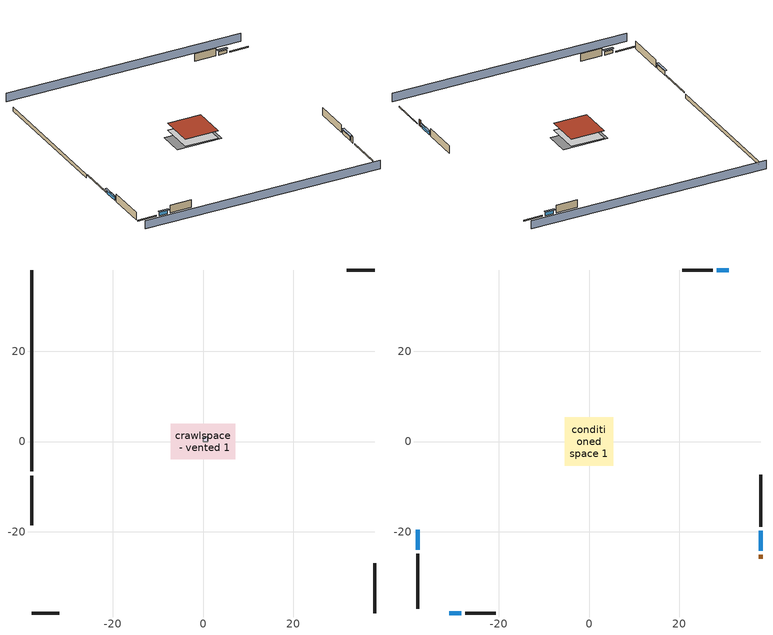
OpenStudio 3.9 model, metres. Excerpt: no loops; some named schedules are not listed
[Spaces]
crawlspace - vented 1
 floor foundation (Slab1 construction): -7.17,-3.98 -7.17,3.98 7.17,3.98 7.17,-3.98 z-0.91
 wall outside (RimJoist1 construction): -37.97,-7.56 -37.97,-18.59 z0.3:0.61
 wall outside (RimJoist2 construction): 37.97,37.97 31.84,37.97 z0.3:0.61
 wall outside (RimJoist3 construction): 37.97,-37.97 37.97,-26.93 z0.3:0.61
 wall outside (RimJoist4 construction): -37.97,-37.97 -31.84,-37.97 z0.3:0.61
 wall foundation (FoundationWall1 construction): -37.97,37.97 -37.97,-6.63 z-0.91:0.3
furnace airloop ret air space
 floor adiabatic (AdiabaticConst): 0,0 0,1 1,1 1,0 z0
 wall adiabatic (AdiabaticConst): 0,1 0,0 1,0 1,1 0,1 z0:1
 ceiling adiabatic (AdiabaticConst): 1,0 1,1 0,1 0,0 z1
conditioned space 1
 floor to crawlspace - vented 1 (Floor1 construction): -5.34,-5.34 -5.34,5.34 5.34,5.34 5.34,-5.34 z0.3
 wall outside (Wall1 construction): -37.97,-24.86 -37.97,-37.04 z0.3:2.74
 wall outside (Wall2 construction): 27.4,37.97 20.63,37.97 z0.3:2.74
 wall outside (Wall3 construction): 37.97,-18.82 37.97,-7.4 z0.3:2.74
 wall outside (Wall4 construction): -27.4,-37.97 -20.63,-37.97 z0.3:2.74
 wall outside (AdiabaticWallConstruction): -37.97,-19.52 -37.97,-23.93 / 37.97,-24.16 37.97,-19.75 z0.3:1.49; 30.91,37.97 28.33,37.97 / -30.91,-37.97 -28.33,-37.97 z0.3:1.43
 wall outside (AdiabaticWallConstruction 1): 37.97,-26 37.97,-25.09 z0.3:2.34
 window (WindowConstruction): -37.97,-19.52 -37.97,-23.93 z0.3:1.49
 window (WindowConstruction 1): 30.91,37.97 28.33,37.97 z0.3:1.43
 window (WindowConstruction 2): 37.97,-24.16 37.97,-19.75 z0.3:1.49
 window (WindowConstruction 3): -30.91,-37.97 -28.33,-37.97 z0.3:1.43
 door (Door): 37.97,-26 37.97,-25.09 z0.3:2.34
 roof outside (Roof1 construction): -5.34,5.34 -5.34,-5.34 5.34,-5.34 5.34,5.34 z2.74
shading: -37.97,-42.54 37.97,-42.54 / 37.97,42.54 -37.97,42.54 z0:2.74; -37.97,-24.23 -37.97,-19.21 -38.57,-19.21 -38.57,-24.23 z1.8; 28.03,37.97 31.21,37.97 31.21,38.57 28.03,38.57 z1.74; 37.97,-19.45 37.97,-24.46 38.57,-24.46 38.57,-19.45 z1.8; -28.03,-37.97 -31.21,-37.97 -31.21,-38.57 -28.03,-38.57 z1.74
[Site]
Portland Intl Arpt_OR: Latitude {deg}=45.59; Longitude {deg}=-122.6; Time Zone {hr}=-8; Elevation {m}=33; Terrain=Suburbs; Keep Site Location Information=Yes
[Site:GroundTemperature:Shallow]
10.2558, 8.96328, 8.85977, 9.47314, 11.9355, 14.3863, 16.5111, 17.8571, 17.9714, 16.8767, 14.8061, 12.4304
[Site:WaterMainsTemperature]
Calculation Method=Schedule; Temperature Schedule=mains temperature schedule
[Building]
Building 1
[Material] Roughness=Rough
Name | Thickness {m} | Conductivity {W/m-K} | Density {kg/m3} | Specific Heat {J/kg-K} | Thermal Absorptance | Solar Absorptance | Visible Absorptance
asphalt or fiberglass shingles | 0.00635 | 0.162714 | 1121.4 | 1465.45 | 0.9 | 0.85 | 0.85
roof rigid ins | 0.051816 | 0.029427 | 32.04 | 1214.23 | 0.9 | 0.7 | 0.7
osb sheathing 0.75 in. | 0.01905 | 0.115458 | 512.64 | 1214.23 | 0.9 | 0.7 | 0.7
roof stud and cavity | 0.2032 | 0.133729 | 78.34581 | 1123.46 | 0.9 | 0.7 | 0.7
gypsum board | 0.0127 | 0.160291 | 801 | 837.4 | 0.9 | 0.6 | 0.6
wood siding | 0.0254 | 0.102417 | 544.68 | 1172.36 | 0.9 | 0.85 | 0.85
osb sheathing 0.5 in. | 0.0127 | 0.115458 | 512.64 | 1214.23 | 0.9 | 0.7 | 0.7
wall stud and cavity | 0.1397 | 0.550994 | 139.0536 | 1170.24 | 0.9 | 0.7 | 0.7
rim joist stud and cavity | 0.0508 | 0.178688 | 50.32683 | 1063.81 | 0.9 | 0.6 | 0.6
floor stud and cavity | 0.1397 | 0.923637 | 92.3553 | 1139.71 | 0.9 | 0.7 | 0.7
floor covering | 0.0127 | 0.0433444 | 54.468 | 1339.84 | 0.9 | 0.6 | 0.6
concrete 8.0 in. | 0.2032 | 1.803125 | 2242.8 | 837.4 | 0.9 | 0.7 | 0.7
soil 0.5 in. | 0.0127 | 1.3848 | 1842.3 | 418.7 | 0.9 | 0.7 | 0.7
wood siding 1; wood siding 2 | 0.0254 | 0.102417 | 544.68 | 1172.36
wall rigid ins | 0.512978 | 0.029427 | 32.04 | 1214.23 | 0.9 | 0.7 | 0.7
wall stud and cavity 1 | 0.0889 | 0.380278 | 52.3479 | 1209.89 | 0.9 | 0.7 | 0.7
door material | 0.04445 | 0.0612267 | 512.64 | 1214.23 | 0.9 | 0.7 | 0.7
wall stud and cavity 2 | 0.0889 | 0.391764 | 83.0341 | 1211.67 | 0.9 | 0.7 | 0.7
furniture material conditioned space 1 | 0.1524 | 0.115458 | 640.8 | 1214.23 | 0.9 | 0.6 | 0.6
[Construction]
Roof1 construction: asphalt or fiberglass shingles, roof rigid ins, osb sheathing 0.75 in., roof stud and cavity, gypsum board
Wall1 construction; Wall2 construction; Wall3 construction; Wall4 construction: wood siding, osb sheathing 0.5 in., wall stud and cavity, gypsum board
RimJoist1 construction; RimJoist2 construction; RimJoist3 construction; RimJoist4 construction: wood siding, rim joist stud and cavity
Floor1 construction: floor stud and cavity, osb sheathing 0.75 in., floor covering
FoundationWall1 construction: concrete 8.0 in.
Slab1 construction: soil 0.5 in.
WindowConstruction; WindowConstruction 1; WindowConstruction 2; WindowConstruction 3: WindowMaterial
AdiabaticWallConstruction: wood siding 1, wall rigid ins, wall stud and cavity 1, gypsum board
Door: door material
AdiabaticWallConstruction 1: wood siding 2, wall rigid ins, wall stud and cavity 1, gypsum board
PartitionWallConstruction: gypsum board, wall stud and cavity 2, gypsum board
furniture construction conditioned space 1: furniture material conditioned space 1
AdiabaticConst: Adiabatic
[WindowMaterial:SimpleGlazingSystem]
WindowMaterial: U-Factor {W/m2-K}=2.78222; Solar Heat Gain Coefficient=0.56
[Material:NoMass]
Adiabatic: Roughness=Rough; Thermal Resistance {m2-K/W}=176.1
[ThermalZone] Multiplier=1; Use Ideal Air Loads=No
Name | Volume {m3} | Thermostat
conditioned space | 278.185 | conditioned space temperature setpoint
crawlspace - vented | 139.092
furnace airloop ret air zone | 1
[Sizing:Zone] Zone Cooling Design Supply Air Temperature Input Method=SupplyAirTemperature; Zone Cooling Design Supply Air Temperature {C}=14; Zone Cooling Design Supply Air Temperature Difference {deltaC}=11.11; Zone Heating Design Supply Air Temperature Input Method=SupplyAirTemperature; Zone Heating Design Supply Air Temperature {C}=40; Zone Heating Design Supply Air Temperature Difference {deltaC}=11.11; Zone Cooling Design Supply Air Humidity Ratio {kg-H2O/kg-air}=0.0085; Zone Heating Design Supply Air Humidity Ratio {kg-H2O/kg-air}=0.008; Cooling Design Air Flow Method=DesignDay; Heating Design Air Flow Method=DesignDay; Account for Dedicated Outdoor Air System=No; Dedicated Outdoor Air System Control Strategy=NeutralSupplyAir; Dedicated Outdoor Air Low Setpoint Temperature for Design {C}=autosize; Dedicated Outdoor Air High Setpoint Temperature for Design {C}=autosize; Zone Load Sizing Method=Sensible Load Only No Latent Load; Zone Latent Cooling Design Supply Air Humidity Ratio Input Method=HumidityRatioDifference; Zone Cooling Design Supply Air Humidity Ratio Difference {kgWater/kgDryAir}=0.005; Zone Latent Heating Design Supply Air Humidity Ratio Input Method=HumidityRatioDifference; Zone Humidification Design Supply Air Humidity Ratio Difference {kgWater/kgDryAir}=0.005; Sizing Option=Coincident
crawlspace - vented; furnace airloop ret air zone
[Space]
Name | Thermal Zone | Volume {m3}
conditioned space 1 | conditioned space | 278.185
crawlspace - vented 1 | crawlspace - vented | 139.092
furnace airloop ret air space | furnace airloop ret air zone
[ThermostatSetpoint:DualSetpoint]
conditioned space temperature setpoint: Heating Setpoint Temperature Schedule=heating setpoint; Cooling Setpoint Temperature Schedule=cooling setpoint; Temperature Difference Between Cutout And Setpoint {deltaC}=0
[Foundation:Kiva]
Foundation Kiva 1: Initial Indoor Air Temperature {C}=7.69436; Wall Height Above Grade {m}=0.3048; Wall Depth Below Slab {m}=0.2032
[Foundation:Kiva:Settings]
Soil Conductivity {W/m-K}=1.3848; Soil Density {kg/m3}=1842.3; Soil Specific Heat {J/kg-K}=418.7; Ground Solar Absorptivity=0.9; Ground Thermal Absorptivity=0.9; Ground Surface Roughness {m}=0.03; Far-Field Width {m}=40; Deep-Ground Boundary Condition=ZeroFlux; Deep-Ground Depth {m}=40; Minimum Cell Dimension {m}=0.2; Maximum Cell Growth Coefficient=3; Simulation Timestep=Timestep
[SurfaceProperty:ExposedFoundationPerimeter]
Slab1: Exposed Perimeter Calculation Method=TotalExposedPerimeter; Total Exposed Perimeter {m}=44.59224
[SurfaceProperty:IncidentSolarMultiplier] Incident Solar Multiplier=1; Incident Solar Multiplier Schedule=trans schedule winter=0.85 summer=0.7
Window1; Window2; Window3; Window4
[InternalMass:Definition] Design Level Calculation Method=SurfaceArea
Name | Construction | Surface Area {m2}
partition wall mass | PartitionWallConstruction | 114.085
furniture mass conditioned space 1 | furniture construction conditioned space 1 | 45.63397
[InternalMass] Space or SpaceType=conditioned space 1; Multiplier=1
Name | Internal Mass Definition
partition wall mass | partition wall mass
furniture mass conditioned space 1 | furniture mass conditioned space 1
[EnergyManagementSystem:Sensor]
Name | Output Variable or Output Meter Index Key | Output Variable or Output Meter
water_heater_T_set | water heater setpoint | Schedule Value
out_pb_s |  | Site Outdoor Air Barometric Pressure
out_wt_s |  | Site Outdoor Air Humidity Ratio
site_vw_s |  | Site Wind Speed
cool_season | cooling season schedule | Schedule Value
furnace_airloop_AH_MFR_s | Node 14 | System Node Mass Flow Rate
furnace_airloop_AH_VFR_s | Node 14 | System Node Current Density Volume Flow Rate
furnace_airloop_AH_Tout_s | Node 14 | System Node Temperature
furnace_airloop_AH_Wout_s | Node 14 | System Node Humidity Ratio
furnace_airloop_RA_T_s | Node 17 | System Node Temperature
furnace_airloop_Ra_W_s | Node 17 | System Node Humidity Ratio
furnace_airloop_0_DZ_T_s | crawlspace - vented | Zone Air Temperature
furnace_airloop_0_DZ_W_s | crawlspace - vented | Zone Mean Air Humidity Ratio
natural_vent_s | natural vent schedule | Schedule Value
htg_sp_s; htg_sp_s_1 | heating setpoint | Schedule Value
clg_sp_s; clg_sp_s_1 | cooling setpoint | Schedule Value
htg_load_cond |  | Heating:EnergyTransfer:Zone:CONDITIONED SPACE
clg_load_cond |  | Cooling:EnergyTransfer:Zone:CONDITIONED SPACE
htg_load_duct |  | Heating:EnergyTransfer:Zone:FURNACE AIRLOOP RET AIR ZONE
clg_load_duct |  | Cooling:EnergyTransfer:Zone:FURNACE AIRLOOP RET AIR ZONE
s_conv | Floor1 | Surface Inside Face Convection Heat Gain Energy
s_ig | Floor1 | Surface Inside Face Internal Gains Radiation Heat Gain Energy
s_sol | Floor1 | Surface Inside Face Solar Radiation Heat Gain Energy
s_lgt | Floor1 | Surface Inside Face Lights Radiation Heat Gain Energy
s_surf | Floor1 | Surface Inside Face Net Surface Thermal Radiation Heat Gain Energy
s_conv_1 | Roof1 | Surface Inside Face Convection Heat Gain Energy
s_ig_1 | Roof1 | Surface Inside Face Internal Gains Radiation Heat Gain Energy
s_sol_1 | Roof1 | Surface Inside Face Solar Radiation Heat Gain Energy
s_lgt_1 | Roof1 | Surface Inside Face Lights Radiation Heat Gain Energy
s_surf_1 | Roof1 | Surface Inside Face Net Surface Thermal Radiation Heat Gain Energy
ss_sol | Door1 | Surface Inside Face Solar Radiation Heat Gain Energy
ss_lgt | Door1 | Surface Inside Face Lights Radiation Heat Gain Energy
ss_conv | Door1 | Surface Inside Face Convection Heat Gain Energy
ss_ig | Door1 | Surface Inside Face Internal Gains Radiation Heat Gain Energy
ss_surf | Door1 | Surface Inside Face Net Surface Thermal Radiation Heat Gain Energy
ss_conv_1 | Window1 | Surface Inside Face Convection Heat Gain Energy
ss_ig_1 | Window1 | Surface Inside Face Internal Gains Radiation Heat Gain Energy
ss_surf_1 | Window1 | Surface Inside Face Net Surface Thermal Radiation Heat Gain Energy
ss_trans_in | Window1 | Surface Window Transmitted Solar Radiation Rate
ss_back_out | Window1 | Surface Window Shortwave from Zone Back Out Window Heat Transfer Rate
ss_trans_out | Window1 | Surface Inside Face Initial Transmitted Diffuse Transmitted Out Window Solar Radiation Rate
ss_conv_2 | Window2 | Surface Inside Face Convection Heat Gain Energy
ss_ig_2 | Window2 | Surface Inside Face Internal Gains Radiation Heat Gain Energy
ss_surf_2 | Window2 | Surface Inside Face Net Surface Thermal Radiation Heat Gain Energy
ss_trans_in_1 | Window2 | Surface Window Transmitted Solar Radiation Rate
ss_back_out_1 | Window2 | Surface Window Shortwave from Zone Back Out Window Heat Transfer Rate
ss_trans_out_1 | Window2 | Surface Inside Face Initial Transmitted Diffuse Transmitted Out Window Solar Radiation Rate
ss_conv_3 | Window3 | Surface Inside Face Convection Heat Gain Energy
ss_ig_3 | Window3 | Surface Inside Face Internal Gains Radiation Heat Gain Energy
ss_surf_3 | Window3 | Surface Inside Face Net Surface Thermal Radiation Heat Gain Energy
ss_trans_in_2 | Window3 | Surface Window Transmitted Solar Radiation Rate
ss_back_out_2 | Window3 | Surface Window Shortwave from Zone Back Out Window Heat Transfer Rate
ss_trans_out_2 | Window3 | Surface Inside Face Initial Transmitted Diffuse Transmitted Out Window Solar Radiation Rate
ss_conv_4 | Window4 | Surface Inside Face Convection Heat Gain Energy
ss_ig_4 | Window4 | Surface Inside Face Internal Gains Radiation Heat Gain Energy
ss_surf_4 | Window4 | Surface Inside Face Net Surface Thermal Radiation Heat Gain Energy
ss_trans_in_3 | Window4 | Surface Window Transmitted Solar Radiation Rate
ss_back_out_3 | Window4 | Surface Window Shortwave from Zone Back Out Window Heat Transfer Rate
ss_trans_out_3 | Window4 | Surface Inside Face Initial Transmitted Diffuse Transmitted Out Window Solar Radiation Rate
s_conv_2 | Wall1 | Surface Inside Face Convection Heat Gain Energy
s_ig_2 | Wall1 | Surface Inside Face Internal Gains Radiation Heat Gain Energy
s_sol_2 | Wall1 | Surface Inside Face Solar Radiation Heat Gain Energy
s_lgt_2 | Wall1 | Surface Inside Face Lights Radiation Heat Gain Energy
s_surf_2 | Wall1 | Surface Inside Face Net Surface Thermal Radiation Heat Gain Energy
s_conv_3 | Wall2 | Surface Inside Face Convection Heat Gain Energy
s_ig_3 | Wall2 | Surface Inside Face Internal Gains Radiation Heat Gain Energy
s_sol_3 | Wall2 | Surface Inside Face Solar Radiation Heat Gain Energy
s_lgt_3 | Wall2 | Surface Inside Face Lights Radiation Heat Gain Energy
s_surf_3 | Wall2 | Surface Inside Face Net Surface Thermal Radiation Heat Gain Energy
s_conv_4 | Wall3 | Surface Inside Face Convection Heat Gain Energy
s_ig_4 | Wall3 | Surface Inside Face Internal Gains Radiation Heat Gain Energy
s_sol_4 | Wall3 | Surface Inside Face Solar Radiation Heat Gain Energy
s_lgt_4 | Wall3 | Surface Inside Face Lights Radiation Heat Gain Energy
s_surf_4 | Wall3 | Surface Inside Face Net Surface Thermal Radiation Heat Gain Energy
s_conv_5 | Wall4 | Surface Inside Face Convection Heat Gain Energy
s_ig_5 | Wall4 | Surface Inside Face Internal Gains Radiation Heat Gain Energy
s_sol_5 | Wall4 | Surface Inside Face Solar Radiation Heat Gain Energy
s_lgt_5 | Wall4 | Surface Inside Face Lights Radiation Heat Gain Energy
s_surf_5 | Wall4 | Surface Inside Face Net Surface Thermal Radiation Heat Gain Energy
im_conv | furniture mass conditioned space 1 | Surface Inside Face Convection Heat Gain Energy
im_ig | furniture mass conditioned space 1 | Surface Inside Face Internal Gains Radiation Heat Gain Energy
im_sol | furniture mass conditioned space 1 | Surface Inside Face Solar Radiation Heat Gain Energy
im_lgt | furniture mass conditioned space 1 | Surface Inside Face Lights Radiation Heat Gain Energy
im_surf | furniture mass conditioned space 1 | Surface Inside Face Net Surface Thermal Radiation Heat Gain Energy
im_conv_1 | partition wall mass | Surface Inside Face Convection Heat Gain Energy
im_ig_1 | partition wall mass | Surface Inside Face Internal Gains Radiation Heat Gain Energy
im_sol_1 | partition wall mass | Surface Inside Face Solar Radiation Heat Gain Energy
im_lgt_1 | partition wall mass | Surface Inside Face Lights Radiation Heat Gain Energy
im_surf_1 | partition wall mass | Surface Inside Face Net Surface Thermal Radiation Heat Gain Energy
airflow_gain | infil flow | Infiltration Sensible Heat Gain Energy
airflow_loss | infil flow | Infiltration Sensible Heat Loss Energy
airflow_gain_1 | natural vent flow | Infiltration Sensible Heat Gain Energy
airflow_loss_1 | natural vent flow | Infiltration Sensible Heat Loss Energy
airflow_gain_2 | whole house fan flow | Infiltration Sensible Heat Gain Energy
airflow_loss_2 | whole house fan flow | Infiltration Sensible Heat Loss Energy
mv_conv | mech vent house fan | Electric Equipment Convective Heating Energy
mv_rad | mech vent house fan | Electric Equipment Radiant Heating Energy
mv_conv_1 | mech vent house fan cfis | Electric Equipment Convective Heating Energy
mv_rad_1 | mech vent house fan cfis | Electric Equipment Radiant Heating Energy
mv_conv_2 | mech vent house fan latent load | Other Equipment Convective Heating Energy
mv_rad_2 | mech vent house fan latent load | Other Equipment Radiant Heating Energy
mv_conv_3 | mech vent house fan sensible load | Other Equipment Convective Heating Energy
mv_rad_3 | mech vent house fan sensible load | Other Equipment Radiant Heating Energy
ducts_conv | furnace airloop_0 RetCondToRP | Other Equipment Convective Heating Energy
ducts_rad | furnace airloop_0 RetCondToRP | Other Equipment Radiant Heating Energy
ducts_conv_1 | furnace airloop_0 RetLatLkToRP | Other Equipment Convective Heating Energy
ducts_rad_1 | furnace airloop_0 RetLatLkToRP | Other Equipment Radiant Heating Energy
ducts_conv_2 | furnace airloop_0 RetSensLkToRP | Other Equipment Convective Heating Energy
ducts_rad_2 | furnace airloop_0 RetSensLkToRP | Other Equipment Radiant Heating Energy
ducts_conv_3 | furnace airloop_0 SupCondToLv | Other Equipment Convective Heating Energy
ducts_rad_3 | furnace airloop_0 SupCondToLv | Other Equipment Radiant Heating Energy
ducts_conv_4 | furnace airloop_0 SupLatLkToCond | Other Equipment Convective Heating Energy
ducts_rad_4 | furnace airloop_0 SupLatLkToCond | Other Equipment Radiant Heating Energy
ducts_conv_5 | furnace airloop_0 SupSensLkToCond | Other Equipment Convective Heating Energy
ducts_rad_5 | furnace airloop_0 SupSensLkToCond | Other Equipment Radiant Heating Energy
ig_ee_conv | clothes dryer | Electric Equipment Convective Heating Energy
ig_ee_rad | clothes dryer | Electric Equipment Radiant Heating Energy
ig_ee_conv_1 | clothes washer | Electric Equipment Convective Heating Energy
ig_ee_rad_1 | clothes washer | Electric Equipment Radiant Heating Energy
ig_ee_conv_2 | cooking range | Electric Equipment Convective Heating Energy
ig_ee_rad_2 | cooking range | Electric Equipment Radiant Heating Energy
ig_ee_conv_3 | fridge | Electric Equipment Convective Heating Energy
ig_ee_rad_3 | fridge | Electric Equipment Radiant Heating Energy
ig_ee_conv_4 | whole house fan | Electric Equipment Convective Heating Energy
ig_ee_rad_4 | whole house fan | Electric Equipment Radiant Heating Energy
ig_oe_conv | clothes dryer 1 | Other Equipment Convective Heating Energy
ig_oe_rad | clothes dryer 1 | Other Equipment Radiant Heating Energy
ig_oe_conv_1 | cooking range 1 | Other Equipment Convective Heating Energy
ig_oe_rad_1 | cooking range 1 | Other Equipment Radiant Heating Energy
ig_oe_conv_2 | general water use latent | Other Equipment Convective Heating Energy
ig_oe_rad_2 | general water use latent | Other Equipment Radiant Heating Energy
ig_oe_conv_3 | general water use sensible | Other Equipment Convective Heating Energy
ig_oe_rad_3 | general water use sensible | Other Equipment Radiant Heating Energy
ig_oe_conv_4 | water heater energy adjustment1 | Other Equipment Convective Heating Energy
ig_oe_rad_4 | water heater energy adjustment1 | Other Equipment Radiant Heating Energy
ig_oe_conv_5 | water heater lat | Other Equipment Convective Heating Energy
ig_oe_rad_5 | water heater lat | Other Equipment Radiant Heating Energy
ig_oe_conv_6 | water heater sens | Other Equipment Convective Heating Energy
ig_oe_rad_6 | water heater sens | Other Equipment Radiant Heating Energy
[EnergyManagementSystem:Program]
room_ac_supply_fan_disaggregate_program: Set room_ac_supply_fan_clg = 0; If room_ac_clg_coil_s > 0; Set room_ac_supply_fan_clg = room_ac_supply_fan_s; EndIf
furnace_supply_fan_disaggregate_program: Set furnace_supply_fan_primary_htg = 0; If furnace_htg_coil_s > 0; Set furnace_supply_fan_primary_htg = furnace_supply_fan_s; EndIf
water_heater_InletAir: Set water_heater_Tamb_act = water_heater_amb_temp; Set water_heater_RHamb_act = 0; Set water_heater_RHamb_act = water_heater_RHamb_act + (water_heater_amb_rh / 100) / 1; Set water_heater_sens_act = (0 - water_heater_sens_cool - (water_heater_tl + water_heater_fan_pwr)) / 1; Set water_heater_lat_act = (0 - water_heater_lat_cool) / 1
water_heater_Control: Set water_heater_HPWHSchedOverride = water_heater_T_set; If (water_heater_amb_temp<5.56) || (water_heater_amb_temp>48.89); Set water_heater_UESchedOverride = water_heater_T_set; Set water_heater_LESchedOverride = water_heater_T_set; Else; Set water_heater_UESchedOverride = water_heater_T_set - 9.0; Set water_heater_LESchedOverride = 0; EndIf
[OtherEquipment:Definition] Design Level Calculation Method=EquipmentLevel
Name | Design Level {W} | Fraction Latent | Fraction Radiant | Fraction Lost
water heater sens; furnace airloop_0 SupSensLkToCond; furnace airloop_0 SupCondToLv; furnace airloop_0 RetCondToRP; furnace airloop_0 RetSensLkToRP; furnace airloop_0 SupCondToDZ; furnace airloop_0 RetCondToDZ; furnace airloop_0 SupSensLkToDZ; mech vent house fan sensible load | 0 | 0 | 0 | 0
water heater lat; general water use latent; furnace airloop_0 SupLatLkToCond; furnace airloop_0 RetLatLkToRP; furnace airloop_0 SupLatLkToDZ; mech vent house fan latent load | 0 | 1 | 0 | 0
water heater energy adjustment1 | 0.01 | 0 | 0 | 1
clothes dryer 2; cooking range 2 | 0 | 0 | 0 | 1
general water use sensible | 0 | 0 | 0.6 | 0
[OtherEquipment]
Name | Other Equipment Definition | Space or SpaceType | Schedule | Fuel Type
water heater sens | water heater sens | conditioned space 1 | Always On Discrete
water heater lat | water heater lat | conditioned space 1 | Always On Discrete
water heater energy adjustment1 | water heater energy adjustment1 | conditioned space 1 | Always On Discrete | Electricity
clothes dryer 1 | clothes dryer 2 | conditioned space 1 | clothes dryer schedule | Electricity
cooking range 1 | cooking range 2 | conditioned space 1 | cooking range schedule | NaturalGas
general water use sensible | general water use sensible | conditioned space 1 | general water use schedule
general water use latent | general water use latent | conditioned space 1 | general water use schedule
furnace airloop_0 SupSensLkToCond | furnace airloop_0 SupSensLkToCond | conditioned space 1 | Always On Discrete
furnace airloop_0 SupLatLkToCond | furnace airloop_0 SupLatLkToCond | conditioned space 1 | Always On Discrete
furnace airloop_0 SupCondToLv | furnace airloop_0 SupCondToLv | conditioned space 1 | Always On Discrete
furnace airloop_0 RetCondToRP | furnace airloop_0 RetCondToRP | furnace airloop ret air space | Always On Discrete
furnace airloop_0 RetSensLkToRP | furnace airloop_0 RetSensLkToRP | furnace airloop ret air space | Always On Discrete
furnace airloop_0 RetLatLkToRP | furnace airloop_0 RetLatLkToRP | furnace airloop ret air space | Always On Discrete
furnace airloop_0 SupCondToDZ | furnace airloop_0 SupCondToDZ | crawlspace - vented 1 | Always On Discrete
furnace airloop_0 RetCondToDZ | furnace airloop_0 RetCondToDZ | crawlspace - vented 1 | Always On Discrete
furnace airloop_0 SupSensLkToDZ | furnace airloop_0 SupSensLkToDZ | crawlspace - vented 1 | Always On Discrete
furnace airloop_0 SupLatLkToDZ | furnace airloop_0 SupLatLkToDZ | crawlspace - vented 1 | Always On Discrete
mech vent house fan sensible load | mech vent house fan sensible load | conditioned space 1 | Always On Discrete
mech vent house fan latent load | mech vent house fan latent load | conditioned space 1 | Always On Discrete
[ElectricEquipment:Definition] Design Level Calculation Method=EquipmentLevel; Fraction Latent=0
Name | Design Level {W} | Fraction Radiant | Fraction Lost
clothes washer; clothes dryer; cooking range; whole house fan; mech vent house fan | 0 | 0 | 1
fridge | 41.5354 | 0.6 | 0
mech vent house fan cfis | 0 | 0 | 0
[ElectricEquipment] Space or SpaceType=conditioned space 1
Name | Electric Equipment Definition | Schedule
clothes washer | clothes washer | clothes washer schedule
clothes dryer | clothes dryer | clothes dryer schedule
fridge | fridge | fridge schedule
cooking range | cooking range | cooking range schedule
whole house fan | whole house fan | Always On Discrete
mech vent house fan | mech vent house fan | mech vent house fan schedule
mech vent house fan cfis | mech vent house fan cfis | mech vent house fan cfis schedule
[WaterUse:Equipment:Definition]
clothes washer: Peak Flow Rate {m3/s}=0
[ZoneMixing] Schedule=Always On Continuous; Design Flow Rate Calculation Method=Flow/Zone; Design Flow Rate {m3/s}=0
Name | Zone or Space | Source Zone or Space
furnace airloop_0 ZoneMixDZToCond mix | conditioned space | crawlspace - vented
furnace airloop_0 ZoneMixCondToDZ mix | crawlspace - vented | conditioned space
[SpaceInfiltration:DesignFlowRate] Schedule=Always On Discrete
Name | Space or SpaceType | Design Flow Rate Calculation Method | Design Flow Rate {m3/s} | Air Changes per Hour {1/hr} | Constant Term Coefficient | Temperature Term Coefficient | Velocity Term Coefficient | Velocity Squared Term Coefficient
natural vent flow; whole house fan flow; infil flow | conditioned space 1 | Flow/Space | 0
infil crawlspace - vented 1 | crawlspace - vented 1 | AirChanges/Hour |  | 2.6013 | 1 | 0 | 0 | 0
crawlspace_vented 1 duct leakage imbalance infil flow | crawlspace - vented 1 | Flow/Space | 0
